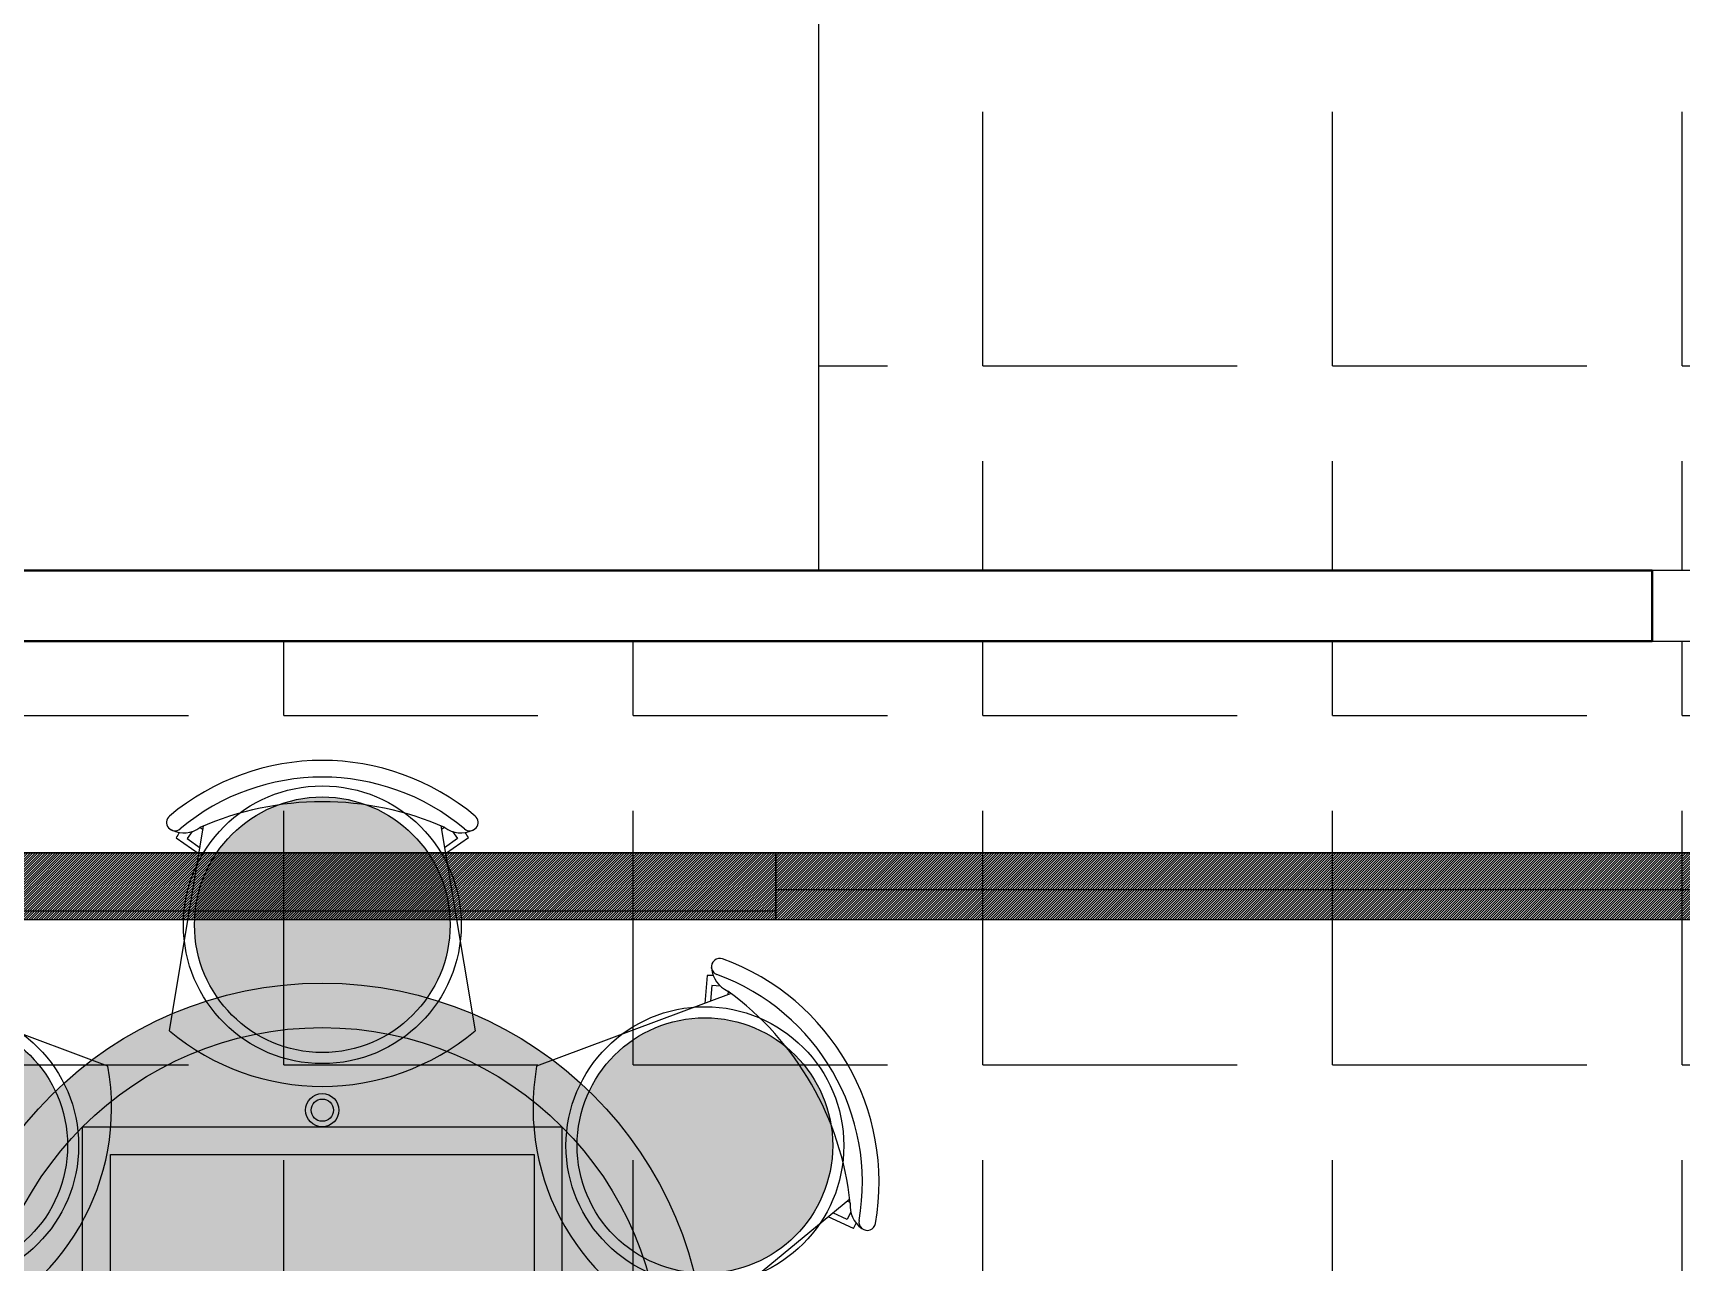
# Model space of a CAD drawing. Header units: inches. Extents: x 547 to 1628, y -123 to 254.
# Drawn here: x 1393 to 1509.7, y 60.3 to 147.3 of the extents above; entities that cross this region are included whole.
import ezdxf

# ---------------------------------------------------------------- set-up
doc = ezdxf.new("R2010")
doc.units = ezdxf.units.IN
doc.header["$MEASUREMENT"] = 0
doc.layers.add('Electrical-Baskets', color=6, linetype='Continuous')
doc.layers.add('Furniture', color=253, linetype='Continuous')
doc.layers.add('Wall', color=7, linetype='Continuous', lineweight=40)
pattern_1 = [(0, (0, 0), (0, 24.75), [18, -6.75]), (90, (0, 0), (-24.75, 1.51550041394485e-15), [18, -6.75])]
pattern_2 = [(45, (0, 0), (-0.08838834764831843, 0.08838834764831845), [])]

# ---------------------------------------------------------------- blocks, each defined once
blk = doc.blocks.new('tanls')
at = {"layer": 'Furniture'}
h = blk.add_hatch(color=256, dxfattribs=at)
edge = h.paths.add_edge_path()
edge.add_arc((1413.498664302274, 84.19353967603693), 9.046666666666672, 0, 360)
h = blk.add_hatch(color=256, dxfattribs=at)
edge = h.paths.add_edge_path()
edge.add_arc((1413.498664302274, 52.91898653008953), 27.14000000000001, 0, 360)
h = blk.add_hatch(color=256, dxfattribs=at)
edge = h.paths.add_edge_path()
edge.add_arc((1386.414106785881, 68.55626310306413), 9.046666666666672, 0, 360)
h = blk.add_hatch(color=256, dxfattribs=at)
edge = h.paths.add_edge_path()
edge.add_arc((1440.583221818675, 68.55626310306413), 9.046666666666672, 0, 360)
h = blk.add_hatch(color=256, dxfattribs=at)
edge = h.paths.add_edge_path()
edge.add_arc((1386.414106785881, 37.28170995711493), 9.046666666666672, 0, 360)
h = blk.add_hatch(color=256, dxfattribs=at)
edge = h.paths.add_edge_path()
edge.add_arc((1440.583221818675, 37.28170995711493), 9.046666666666672, 0, 360)
h = blk.add_hatch(color=256, dxfattribs=at)
edge = h.paths.add_edge_path()
edge.add_arc((1413.498664302274, 21.64443338414034), 9.046666666666672, 0, 360)
blk.add_circle((1413.498664302274, 52.91898653008953), 27.14000000000001)
at = {"layer": 'Furniture', "ltscale": 0.7}
for p, q in [((1402.681997635607, 76.68590335588603), (1405.098826093465, 91.18687410301095)), ((1404.857289221519, 91.08216880385342), (1405.057879384903, 90.94119385164089)), ((1421.898502511091, 91.18687410301274), (1424.315330968941, 76.68590335588603)), ((1422.140039383038, 91.08216880385342), (1421.939449219653, 90.94119385164089)), ((1402.863572302173, 90.87952433571913), (1402.815543216843, 90.90152995740031)), ((1403.151156401409, 90.35821192768948), (1404.770980128805, 89.21979831502395)), ((1404.280988776386, 90.7939890190053), (1403.928599167093, 90.29258158318966)), ((1403.928599167093, 90.29258158318966), (1404.842704942831, 89.65014719917863)), ((1423.068729437464, 90.29258158318966), (1422.154623661734, 89.65014719917863)), ((1423.846172203147, 90.35821192768948), (1422.226348475752, 89.21979831502395)), ((1422.716339828168, 90.7939890190053), (1423.068729437464, 90.29258158318966)), ((1424.133756302381, 90.87952433571913), (1424.181785387711, 90.90152995740031)), ((1385.941420221331, 81.10951527658011), (1385.946377336594, 81.16211249543443)), ((1386.249097960382, 80.59980393690361), (1386.425081205264, 78.62778863299528)), ((1440.748230644174, 80.59980393690361), (1440.572247399292, 78.62778863299528)), ((1441.055908383217, 81.10951527658011), (1441.05095126796, 81.16211249543264)), ((1384.769066504316, 79.484228010537), (1384.790859312541, 79.24002435719089)), ((1385.306787741422, 79.83922894381158), (1385.917214123133, 79.89370357958433)), ((1385.917214123133, 79.89370357958433), (1386.01652573208, 78.78084756404418)), ((1441.08011448142, 79.89370357958433), (1440.980802872467, 78.78084756404418)), ((1441.690540863135, 79.83922894381158), (1441.08011448142, 79.89370357958433)), ((1442.228262100238, 79.484228010537), (1442.206469292013, 79.24002435719089)), ((1398.32424389484, 74.16995306059005), (1384.557620619369, 79.32740359306123)), ((1442.439707985188, 79.32740359306123), (1428.673084709714, 74.16995306058826)), ((1396.532815599008, 35.95313782682065), (1396.532815599008, 69.88483523335842)), ((1396.532815599008, 69.88483523335842), (1430.464513005548, 69.88483523335842)), ((1430.464513005548, 69.88483523335842), (1430.464513005548, 35.95313782682065)), ((1398.499482265675, 37.91980449348731), (1398.499482265675, 67.91816856669175)), ((1398.499482265675, 67.91816856669175), (1428.497846338882, 67.91816856669175)), ((1428.497846338882, 67.91816856669175), (1428.497846338882, 37.91980449348731)), ((1376.127691423564, 64.51692732340595), (1376.35007439517, 64.62015602453775)), ((1376.157782410549, 64.77845704003923), (1387.507577228173, 55.43493682538552)), ((1439.489751376381, 55.43493682538552), (1450.839546193999, 64.77845704003923)), ((1450.869637180993, 64.51692732340595), (1450.647254209387, 64.62015602453775)), ((1375.901590059509, 62.6773945208754), (1377.697397031784, 63.51099621211821)), ((1376.089112215529, 63.87374660528324), (1376.347148987946, 63.31786453369486)), ((1376.347148987946, 63.31786453369486), (1377.36056637263, 63.78828616522399)), ((1451.095738545045, 62.6773945208754), (1449.299931572764, 63.51099621211821)), ((1450.65017961661, 63.31786453369486), (1449.636762231927, 63.78828616522399)), ((1450.90821638902, 63.87374660528324), (1450.65017961661, 63.31786453369486)), ((1375.306328221229, 62.68899558922855), (1375.263256251163, 62.6584039920572)), ((1451.691000383325, 62.68899558922855), (1451.734072353391, 62.6584039920572)), ((1386.358664302274, 52.91898653008953), (1440.63866430228, 52.91898653008953)), ((1387.507577228173, 50.40303623479175), (1376.157782410557, 41.05951602013982)), ((1450.839546193999, 41.05951602013803), (1439.489751376381, 50.40303623479175)), ((1375.306328221229, 43.14897747095051), (1375.263256251163, 43.17956906812186)), ((1451.691000383325, 43.14897747095051), (1451.734072353391, 43.17956906812186)), ((1375.901590059509, 43.16057853930186), (1377.697397031784, 42.32697684805906)), ((1376.089112215529, 41.96422645489582), (1376.347148987946, 42.52010852648241)), ((1376.347148987946, 42.52010852648241), (1377.360566372638, 42.04968689495507)), ((1451.095738545045, 43.16057853930365), (1449.299931572764, 42.32697684805906)), ((1450.65017961661, 42.52010852648419), (1449.636762231927, 42.04968689495507)), ((1450.90821638902, 41.96422645489582), (1450.65017961661, 42.52010852648419)), ((1376.127691423564, 41.32104573677132), (1376.35007439517, 41.21781703563952)), ((1450.869637180993, 41.32104573677311), (1450.647254209387, 41.21781703563952)), ((1428.497846338882, 37.91980449348731), (1398.499482265675, 37.91980449348731)), ((1430.464513005548, 35.95313782682065), (1396.532815599008, 35.95313782682065)), ((1384.557620619369, 26.51056946711782), (1398.32424389484, 31.66801999958902)), ((1428.673084709714, 31.66801999958902), (1442.439707985188, 26.51056946711782)), ((1402.681997635607, 29.15206970429124), (1405.098826093465, 14.65109895716812)), ((1421.898502511091, 14.65109895716633), (1424.315330968941, 29.15206970429124)), ((1385.917214123133, 25.94426948059473), (1386.01652573208, 27.0571254961331)), ((1386.249097960382, 25.23816912327366), (1386.425081205264, 27.21018442718378)), ((1440.748230644174, 25.23816912327545), (1440.572247399292, 27.21018442718378)), ((1441.08011448142, 25.94426948059473), (1440.980802872467, 27.05712549613489)), ((1384.769066504316, 26.35374504964206), (1384.790859312541, 26.59794870298639)), ((1385.306787741422, 25.99874411636569), (1385.917214123133, 25.94426948059473)), ((1441.690540863135, 25.99874411636569), (1441.08011448142, 25.94426948059473)), ((1442.228262100238, 26.35374504964206), (1442.206469292013, 26.59794870298639)), ((1385.941420221331, 24.72845778359715), (1385.946377336594, 24.67586056474462)), ((1441.055908383217, 24.72845778359715), (1441.05095126796, 24.67586056474462)), ((1403.151156401409, 15.47976113248957), (1404.770980128805, 16.6181747451551)), ((1423.846172203147, 15.47976113248957), (1422.226348475752, 16.6181747451551)), ((1403.928599167093, 15.5453914769876), (1404.842704942831, 16.18782586100042)), ((1404.280988776386, 15.04398404117377), (1403.928599167093, 15.5453914769876)), ((1423.068729437464, 15.5453914769876), (1422.154623661734, 16.18782586100042)), ((1422.716339828168, 15.04398404117377), (1423.068729437464, 15.5453914769876)), ((1402.863572302173, 14.95844872445814), (1402.815543216843, 14.93644310277696)), ((1404.857289221519, 14.75580425632386), (1405.057879384903, 14.89677920853637)), ((1422.140039383038, 14.75580425632386), (1421.939449219653, 14.89677920853637)), ((1424.133756302381, 14.95844872445814), (1424.181785387711, 14.93644310277696))]:
    blk.add_line(p, q, dxfattribs=at)
at = {"layer": 'Furniture', "ltscale": 0.2}
for centre, radius in [((1413.498664302274, 84.19353967603693), 9.83333333333334), ((1413.498664302274, 84.19353967603693), 9.046666666666672), ((1386.414106785881, 68.55626310306413), 9.83333333333334), ((1440.583221818675, 68.55626310306413), 9.83333333333334), ((1386.414106785881, 68.55626310306413), 9.046666666666672), ((1440.583221818675, 68.55626310306413), 9.046666666666672), ((1386.414106785881, 37.28170995711493), 9.83333333333334), ((1440.583221818675, 37.28170995711493), 9.83333333333334), ((1386.414106785881, 37.28170995711493), 9.046666666666672), ((1440.583221818675, 37.28170995711493), 9.046666666666672), ((1413.498664302274, 21.64443338414034), 9.83333333333334), ((1413.498664302274, 21.64443338414034), 9.046666666666672)]:
    blk.add_circle(centre, radius, dxfattribs=at)
at = {"layer": 'Furniture'}
blk.add_circle((1413.498664302274, 52.91898653008953), 23.99333333333335, dxfattribs=at)
at = {"layer": 'Furniture', "ltscale": 0.7}
for centre, radius in [((1413.498664302274, 71.06483523335734), 1.180000000000001), ((1413.498664302274, 71.06483523335734), 0.7866666666666671), ((1395.352815599008, 54.09898653008845), 1.180000000000001), ((1395.352815599008, 54.09898653008845), 0.7866666666666671), ((1431.644513005545, 54.09898653008845), 1.180000000000001), ((1431.644513005545, 54.09898653008845), 0.7866666666666671), ((1395.352815599008, 51.73898653008881), 1.180000000000001), ((1395.352815599008, 51.73898653008881), 0.7866666666666671), ((1431.644513005545, 51.73898653008881), 1.180000000000001), ((1431.644513005545, 51.73898653008881), 0.7866666666666671), ((1413.498664302274, 34.77313782681993), 1.180000000000001), ((1413.498664302274, 34.77313782681993), 0.7866666666666671)]:
    blk.add_circle(centre, radius, dxfattribs=at)
for centre, radius, start, end in [((1413.498664302274, 79.00227324142556), 16.82526069342943, 49.99289788677234, 130.0071021132277), ((1413.498664302274, 79.00227324142556), 15.64526069342952, 49.99289788677234, 130.0071021132277), ((1413.49866430228, 71.47896731629348), 21.42332541526165, 66.13197277148643, 113.8680272285135), ((1403.061298345991, 91.43791080763677), 0.5900000000000115, 130.0071021132277, 310.0071021132276), ((1403.682756065985, 92.66746050317161), 1.966666666666713, 245.3840356373996, 305.6902520397373), ((1423.314572538568, 92.66746050317161), 1.966666666666713, 234.3097479602627, 294.6159643626004), ((1423.936030258563, 91.43791080763677), 0.5900000000000115, 229.9928978867724, 49.99289788677234), ((1413.49866430228, 84.28786668606514), 11.99666666666668, 147.5491825759099, 149.6020662050736), ((1413.498664302274, 84.28786668606514), 11.99666666666668, 30.39793379492638, 32.45081742409015), ((1390.909875396068, 65.96062988575844), 16.82526069342943, 109.9928978923785, 190.0071021133225), ((1385.358980329618, 81.21747273560244), 0.5900000000000115, 289.9928978923784, 109.9928978923785), ((1441.638348274938, 81.21747273560244), 0.5900000000000115, 70.00710210762146, 250.0071021076215), ((1436.087453208488, 65.96062988575844), 16.82526069342943, 349.9928978866773, 70.00710210762146), ((1390.909875396068, 65.96062988575844), 15.64526069342952, 109.9928978923785, 190.0071021133225), ((1383.983430198074, 81.29404941047706), 1.966666666666713, 294.3097479610038, 354.6159643624466), ((1386.332417198937, 68.60342660807555), 11.99666666666668, 90.39793379714503, 92.45081742920623), ((1440.66491140562, 68.60342660807734), 11.99666666666668, 87.54918257079372, 89.60206620285489), ((1443.013898406483, 81.29404941047706), 1.966666666666713, 185.3840356375533, 245.6902520389961), ((1436.087453208488, 65.96062988575844), 15.64526069342952, 349.9928978866773, 70.00710210762146), ((1397.42524944767, 62.19897692319061), 21.42332541526165, 126.1319727680124, 173.8680272324997), ((1429.572079156877, 62.19897692319239), 21.42332541526165, 6.13197276750031, 53.8680272319876), ((1413.498664302274, 89.57346013070116), 16.82526069342943, 229.9928978867724, 310.0071021132276), ((1381.754959001804, 71.24622333039446), 16.82526069342943, 289.9928978923784, 10.0071021133227), ((1445.242369602752, 71.24622333039625), 16.82526069342943, 169.9928978866773, 250.0071021076215), ((1374.167521961779, 64.29239762278408), 1.966666666666713, 305.384035639877, 5.690252042636138), ((1452.829806642777, 64.29239762278408), 1.966666666666713, 174.3097479573639, 234.6159643601229), ((1374.921614373329, 63.13942460212386), 0.5900000000000115, 190.0071021133225, 10.0071021133227), ((1386.332417198937, 68.60342660807555), 11.99666666666668, 207.5491825737057, 209.6020662026224), ((1440.66491140562, 68.60342660807734), 11.99666666666668, 330.3979337973774, 332.4508174262941), ((1452.075714231227, 63.13942460212386), 0.5900000000000115, 169.9928978866773, 349.9928978866773), ((1381.754959001804, 34.59174972978282), 16.82526069342943, 349.9928978866773, 70.00710210762146), ((1445.242369602752, 34.59174972978282), 16.82526069342943, 109.9928978923785, 190.0071021133225), ((1374.921614373329, 42.69854845805519), 0.5900000000000115, 349.9928978866773, 169.9928978866773), ((1452.075714231227, 42.69854845805519), 0.5900000000000115, 10.0071021133227, 190.0071021133225), ((1390.909875396068, 39.87734317442062), 16.82526069342943, 169.9928978866773, 250.0071021076215), ((1390.909875396068, 39.87734317442062), 15.64526069342952, 169.9928978866773, 250.0071021076215), ((1374.167521961779, 41.54557543739497), 1.966666666666713, 354.309747957363, 54.61596436012297), ((1386.332417198937, 37.23454645210172), 11.99666666666668, 150.3979337973774, 152.450817426294), ((1436.087453208488, 39.87734317442062), 15.64526069342952, 289.9928978923784, 10.0071021133227), ((1436.087453208488, 39.87734317442062), 16.82526069342943, 289.9928978923784, 10.0071021133227), ((1452.829806642777, 41.54557543739497), 1.966666666666713, 125.384035639877, 185.6902520426356), ((1440.66491140562, 37.23454645210172), 11.99666666666668, 27.54918257370595, 29.60206620262253), ((1397.42524944767, 43.63899613698666), 21.42332541526165, 186.1319727675001, 233.8680272319876), ((1429.572079156883, 43.63899613698845), 21.42332541526165, 306.1319727680124, 353.8680272324995), ((1413.498664302274, 16.2645129294761), 16.82526069342943, 49.99289788677234, 130.0071021132277), ((1383.983430198074, 24.5439236497002), 1.966666666666713, 5.384035637553471, 65.69025203899618), ((1443.013898406483, 24.54392364970199), 1.966666666666713, 114.3097479610039, 174.6159643624466), ((1385.358980329618, 24.62050032457483), 0.5900000000000115, 250.0071021076215, 70.00710210762146), ((1386.332417198937, 37.23454645210172), 11.99666666666668, 267.5491825707937, 269.6020662028549), ((1440.66491140562, 37.23454645210172), 11.99666666666668, 270.3979337971451, 272.4508174292063), ((1441.638348274938, 24.62050032457483), 0.5900000000000115, 109.9928978923785, 289.9928978923784), ((1413.49866430228, 21.55010637411391), 11.99666666666668, 210.3979337949264, 212.4508174240901), ((1413.498664302274, 21.55010637411391), 11.99666666666668, 327.5491825759099, 329.6020662050736), ((1403.061298345991, 14.40006225254228), 0.5900000000000115, 49.99289788677234, 229.9928978867724), ((1403.682756065985, 13.17051255700565), 1.966666666666713, 54.30974796026267, 114.6159643626004), ((1413.498664302274, 26.83569981875172), 15.64526069342952, 229.9928978867724, 310.0071021132276), ((1413.49866430228, 34.35900574388559), 21.42332541526165, 246.1319727714864, 293.8680272285136), ((1423.314572538568, 13.17051255700565), 1.966666666666713, 65.38403563739955, 125.6902520397373), ((1423.936030258563, 14.40006225254228), 0.5900000000000115, 310.0071021132276, 130.0071021132277), ((1413.498664302274, 26.83569981875172), 16.82526069342943, 229.9928978867724, 310.0071021132276)]:
    blk.add_arc(centre, radius, start, end, dxfattribs=at)

msp = doc.modelspace()

# ---------------------------------------------------------------- hatches: boundary and pattern name
at = {"layer": 'Electrical-Baskets'}
h = msp.add_hatch(dxfattribs=at)
h.set_pattern_fill('ANSI31', color=256)
h.set_pattern_definition(pattern_2)
h.paths.add_polyline_path([(1302.653042389993, 89.2793858108372), (1276.905243484151, 89.2793858108372), (1276.905243484151, 85.16415566294768), (1302.653042389993, 85.16415566294768)])
h.paths.add_polyline_path([(1302.653042389993, 85.16415566294768), (1276.905243484151, 85.16415566294768), (1276.905243484151, 84.57069086095294), (1302.653042389993, 84.57069086095294)])
h.paths.add_polyline_path([(1307.653042389993, 89.2793858108372), (1302.653042389993, 89.2793858108372), (1302.653042389993, 85.16415566294768), (1307.653042389993, 85.16415566294768)])
h.paths.add_polyline_path([(1307.653042389993, 85.16415566294768), (1302.653042389993, 85.16415566294768), (1302.653042389993, 84.57069086095294), (1307.653042389993, 84.57069086095294)])
h.paths.add_polyline_path([(1445.613729677297, 89.2793858108372), (1307.653042389993, 89.2793858108372), (1307.653042389993, 85.16415566294768), (1445.613729677297, 85.16415566294768)])
h.paths.add_polyline_path([(1445.613729677297, 85.16415566294768), (1307.653042389993, 85.16415566294768), (1307.653042389993, 84.57069086095294), (1445.613729677297, 84.57069086095294)])
h = msp.add_hatch(dxfattribs=at)
h.set_pattern_fill('ANSI31', color=256)
h.set_pattern_definition(pattern_2)
h.paths.add_polyline_path([(1534.161194091963, 89.2793858108372), (1445.613729677297, 89.2793858108372), (1445.613729677297, 86.6671999419491), (1534.161194091963, 86.6671999419491)])
h.paths.add_polyline_path([(1534.161194091963, 86.6671999419491), (1445.613729677297, 86.6671999419491), (1445.613729677297, 84.57069086095294), (1534.161194091963, 84.57069086095294)])
at = {"layer": 'Furniture'}
h = msp.add_hatch(dxfattribs=at)
h.set_pattern_fill('ANGLE', color=256, scale=90, style=0)
h.set_pattern_definition(pattern_1)
h.paths.add_polyline_path([(1448.653042389992, 249.2793858108372), (1591.653042389993, 249.2793858108372), (1591.653042389993, 109.2793858108372), (1448.653042389992, 109.2793858108373)])
h = msp.add_hatch(dxfattribs=at)
h.set_pattern_fill('ANGLE', color=256, scale=90, style=0)
h.set_pattern_definition(pattern_1)
h.paths.add_polyline_path([(1366.653042389993, 104.2793858108371), (1591.653042389993, 104.2793858108371), (1591.653042389993, -58.72061418916274), (1366.653042389993, -58.72061418916275)])

# ---------------------------------------------------------------- linework, layer by layer
at = {"layer": 'Electrical-Baskets'}
for points in [[(1276.905243484151, 89.2793858108372), (1445.613729677297, 89.2793858108372), (1445.613729677297, 85.16415566294768), (1276.905243484151, 85.16415566294768)], [(1276.905243484151, 84.57069086095294), (1445.613729677297, 84.57069086095294), (1445.613729677297, 89.2793858108372), (1276.905243484151, 89.2793858108372)], [(1445.613729677297, 89.2793858108372), (1534.161194091963, 89.2793858108372), (1534.161194091963, 86.6671999419491), (1445.613729677297, 86.6671999419491)], [(1445.613729677297, 84.57069086095294), (1534.161194091963, 84.57069086095294), (1534.161194091963, 89.2793858108372), (1445.613729677297, 89.2793858108372)]]:
    msp.add_lwpolyline(points, close=True, dxfattribs=at)
at = {"layer": 'Furniture'}
for points in [[(1448.653042389992, 249.2793858108372), (1591.653042389993, 249.2793858108372), (1591.653042389993, 109.2793858108372), (1448.653042389992, 109.2793858108373)], [(1366.653042389993, 104.2793858108371), (1591.653042389993, 104.2793858108371), (1591.653042389993, -58.72061418916274), (1366.653042389993, -58.72061418916275)]]:
    msp.add_lwpolyline(points, close=True, dxfattribs=at)
at = {"layer": 'Wall'}
for p, q in [((1507.653042389993, 109.2793858108372), (1366.653042389994, 109.2793858108371)), ((1507.653042389993, 104.2793858108372), (1507.653042389993, 109.2793858108372)), ((1507.653042389993, 104.2793858108372), (1366.653042389993, 104.2793858108371))]:
    msp.add_line(p, q, dxfattribs=at)

# ---------------------------------------------------------------- block references
at = {"layer": 'Furniture'}
msp.add_blockref('tanls', (0, 0), dxfattribs=at)

doc.saveas('drawing.dxf')
